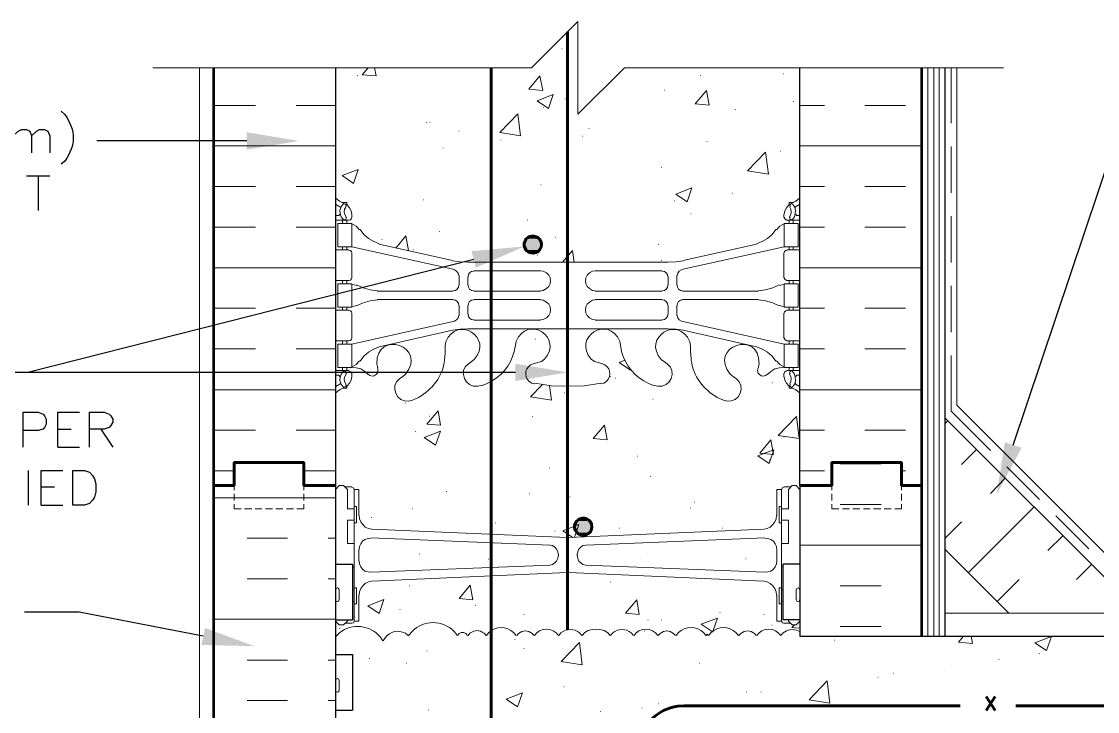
# Model space of a CAD drawing. Header units: millimetres. Extents: x 14 to 201, y 16 to 268.
# Drawn here: x 64.8 to 138.4, y 152.6 to 199.8 of the extents above; entities that cross this region are included whole.
import ezdxf

# ---------------------------------------------------------------- set-up
doc = ezdxf.new("R2010")
doc.units = ezdxf.units.MM
doc.header["$MEASUREMENT"] = 0
doc.layers.get('0').update_dxf_attribs({"linetype": 'CONTINUOUS'})

msp = doc.modelspace()

# ---------------------------------------------------------------- hatches: boundary and pattern name
at = {"true_color": 0x000007}
for points in [[(80.243, 192.257), (83.82, 191.664), (80.243, 191.071)], [(99.25, 184.806), (100.393, 184.7), (99.208, 184.7)], [(99.208, 184.7), (100.393, 184.573), (99.208, 184.573)], [(99.208, 184.7), (100.393, 184.7), (100.393, 184.573)], [(99.293, 184.891), (100.351, 184.806), (99.25, 184.806)], [(99.25, 184.806), (100.351, 184.806), (100.393, 184.7)], [(99.356, 184.976), (100.309, 184.891), (99.293, 184.891)], [(99.293, 184.891), (100.309, 184.891), (100.351, 184.806)], [(99.441, 185.06), (100.245, 184.976), (99.356, 184.976)], [(99.356, 184.976), (100.245, 184.976), (100.309, 184.891)], [(99.526, 185.124), (100.161, 185.06), (99.441, 185.06)], [(99.441, 185.06), (100.161, 185.06), (100.245, 184.976)], [(99.631, 185.166), (100.076, 185.124), (99.526, 185.124)], [(99.526, 185.124), (100.076, 185.124), (100.161, 185.06)], [(99.631, 185.166), (99.97, 185.166), (100.076, 185.124)], [(95.61, 184.129), (99.229, 184.446), (95.906, 182.986)], [(99.208, 184.573), (100.393, 184.468), (99.208, 184.468)], [(99.208, 184.573), (100.393, 184.573), (100.393, 184.468)], [(99.208, 184.468), (100.351, 184.362), (99.25, 184.362)], [(99.208, 184.468), (100.393, 184.468), (100.351, 184.362)], [(99.25, 184.362), (100.309, 184.277), (99.293, 184.277)], [(99.25, 184.362), (100.351, 184.362), (100.309, 184.277)], [(99.293, 184.277), (100.245, 184.192), (99.356, 184.192)], [(99.293, 184.277), (100.309, 184.277), (100.245, 184.192)], [(99.356, 184.192), (100.161, 184.108), (99.441, 184.108)], [(99.356, 184.192), (100.245, 184.192), (100.161, 184.108)], [(99.441, 184.108), (100.076, 184.044), (99.526, 184.044)], [(99.441, 184.108), (100.161, 184.108), (100.076, 184.044)], [(99.526, 184.044), (99.97, 184.002), (99.631, 184.002)], [(99.526, 184.044), (100.076, 184.044), (99.97, 184.002)], [(99.631, 184.002), (99.864, 183.981), (99.737, 183.981)], [(99.631, 184.002), (99.97, 184.002), (99.864, 183.981)], [(98.615, 176.424), (102.171, 175.832), (98.615, 175.239)], [(133.223, 170.667), (131.509, 167.471), (132.08, 171.048)], [(102.743, 165.587), (103.801, 165.481), (102.701, 165.481)], [(102.806, 165.671), (103.759, 165.587), (102.743, 165.587)], [(102.743, 165.587), (103.759, 165.587), (103.801, 165.481)], [(102.891, 165.735), (103.695, 165.671), (102.806, 165.671)], [(102.806, 165.671), (103.695, 165.671), (103.759, 165.587)], [(102.997, 165.799), (103.611, 165.735), (102.891, 165.735)], [(102.891, 165.735), (103.611, 165.735), (103.695, 165.671)], [(103.082, 165.841), (103.526, 165.799), (102.997, 165.799)], [(102.997, 165.799), (103.526, 165.799), (103.611, 165.735)], [(103.209, 165.862), (103.42, 165.841), (103.082, 165.841)], [(103.082, 165.841), (103.42, 165.841), (103.526, 165.799)], [(103.209, 165.862), (103.314, 165.862), (103.42, 165.841)], [(102.701, 165.481), (103.844, 165.375), (102.658, 165.375)], [(102.658, 165.375), (103.844, 165.269), (102.658, 165.269)], [(102.658, 165.375), (103.844, 165.375), (103.844, 165.269)], [(102.658, 165.269), (103.844, 165.163), (102.658, 165.163)], [(102.658, 165.269), (103.844, 165.269), (103.844, 165.163)], [(102.658, 165.163), (103.801, 165.058), (102.701, 165.058)], [(102.658, 165.163), (103.844, 165.163), (103.801, 165.058)], [(102.701, 165.481), (103.801, 165.481), (103.844, 165.375)], [(102.701, 165.058), (103.759, 164.952), (102.743, 164.952)], [(102.701, 165.058), (103.801, 165.058), (103.759, 164.952)], [(102.743, 164.952), (103.695, 164.867), (102.806, 164.867)], [(102.743, 164.952), (103.759, 164.952), (103.695, 164.867)], [(102.806, 164.867), (103.611, 164.804), (102.891, 164.804)], [(102.806, 164.867), (103.695, 164.867), (103.611, 164.804)], [(102.891, 164.804), (103.526, 164.74), (102.997, 164.74)], [(102.891, 164.804), (103.611, 164.804), (103.526, 164.74)], [(102.997, 164.74), (103.42, 164.698), (103.082, 164.698)], [(102.997, 164.74), (103.526, 164.74), (103.42, 164.698)], [(103.082, 164.698), (103.314, 164.677), (103.209, 164.677)], [(103.082, 164.698), (103.42, 164.698), (103.314, 164.677)], [(77.385, 158.348), (80.772, 157.099), (77.153, 157.184)]]:
    msp.add_hatch(color=0, dxfattribs=at).paths.add_polyline_path(points)

# ---------------------------------------------------------------- linework, layer by layer
at = {"color": 0, "linetype": 'Continuous', "lineweight": 15, "true_color": 0x000007}
for p, q in [((99.716, 196.659), (102.891, 199.835)), ((73.829, 196.659), (99.716, 196.659)), ((77.004, 196.659), (77.004, 82.36)), ((106.066, 196.659), (131.974, 196.659)), ((128.397, 192.871), (128.397, 196.659)), ((128.397, 188.108), (128.397, 191.283)), ((86.339, 187.325), (86.614, 187.156)), ((86.656, 187.092), (86.614, 187.177)), ((117.792, 187.177), (117.75, 187.092)), ((117.771, 187.156), (118.046, 187.325)), ((86.318, 186.563), (86.572, 186.563)), ((86.318, 186.245), (87.228, 186.245)), ((86.572, 186.584), (86.614, 186.648)), ((86.783, 186.245), (86.783, 186.013)), ((87.08, 186.245), (87.08, 186.013)), ((87.418, 186.648), (87.418, 186.436)), ((116.967, 186.648), (116.967, 186.436)), ((118.068, 186.245), (117.179, 186.245)), ((117.327, 186.245), (117.327, 186.013)), ((117.602, 186.245), (117.602, 186.013)), ((117.792, 186.648), (117.835, 186.584)), ((118.068, 186.563), (117.835, 186.563)), ((128.397, 183.346), (128.397, 186.521)), ((86.318, 184.213), (87.228, 184.213)), ((86.783, 184.425), (86.783, 184.213)), ((87.08, 184.425), (87.08, 184.213)), ((94.446, 182.859), (87.418, 184.425)), ((87.418, 184.002), (87.418, 182.308)), ((94.319, 183.494), (89.302, 184.595)), ((109.961, 182.859), (116.988, 184.425)), ((110.088, 183.494), (115.104, 184.595)), ((116.967, 184.002), (116.967, 182.308)), ((118.068, 184.213), (117.179, 184.213)), ((117.327, 184.425), (117.327, 184.213)), ((117.602, 184.425), (117.602, 184.213)), ((95.356, 183.367), (102.193, 183.367)), ((109.051, 183.367), (102.193, 183.367)), ((94.763, 181.801), (94.763, 182.457)), ((95.758, 182.774), (100.33, 182.774)), ((100.52, 182.753), (100.33, 182.774)), ((104.076, 182.774), (103.886, 182.753)), ((108.648, 182.774), (104.076, 182.774)), ((109.643, 181.801), (109.643, 182.457)), ((86.318, 182.118), (87.228, 182.118)), ((86.783, 182.118), (86.783, 181.885)), ((87.08, 182.118), (87.08, 181.885)), ((87.736, 181.779), (87.418, 181.864)), ((116.988, 181.864), (116.671, 181.779)), ((118.068, 182.118), (117.179, 182.118)), ((117.327, 182.118), (117.327, 181.885)), ((117.602, 182.118), (117.602, 181.885)), ((128.397, 178.583), (128.397, 181.758)), ((94.361, 181.398), (89.154, 181.398)), ((95.758, 181.398), (100.33, 181.398)), ((100.33, 181.42), (100.52, 181.441)), ((103.886, 181.441), (104.076, 181.42)), ((108.648, 181.398), (104.076, 181.398)), ((110.045, 181.398), (115.231, 181.398)), ((86.783, 180.086), (86.783, 180.298)), ((87.08, 180.086), (87.08, 180.298)), ((87.418, 180.319), (87.736, 180.403)), ((94.361, 180.806), (89.154, 180.806)), ((94.763, 180.403), (94.763, 179.726)), ((95.356, 180.403), (95.356, 179.811)), ((95.356, 180.382), (95.356, 179.832)), ((95.758, 180.806), (100.33, 180.806)), ((100.52, 180.763), (100.33, 180.785)), ((104.076, 180.785), (103.886, 180.763)), ((108.648, 180.806), (104.076, 180.806)), ((109.051, 180.403), (109.051, 179.811)), ((109.051, 180.382), (109.051, 179.832)), ((109.643, 180.403), (109.643, 179.726)), ((110.045, 180.806), (115.231, 180.806)), ((116.671, 180.403), (116.988, 180.319)), ((117.327, 180.086), (117.327, 180.298)), ((117.602, 180.086), (117.602, 180.298)), ((86.318, 180.086), (87.228, 180.086)), ((87.418, 178.181), (87.418, 179.874)), ((116.967, 178.181), (116.967, 179.874)), ((118.068, 180.086), (117.179, 180.086)), ((94.446, 179.345), (87.418, 177.758)), ((95.356, 178.816), (102.193, 178.816)), ((95.758, 179.409), (100.33, 179.409)), ((100.33, 179.43), (100.52, 179.451)), ((109.051, 178.816), (102.193, 178.816)), ((103.886, 179.451), (104.076, 179.43)), ((108.648, 179.409), (104.076, 179.409)), ((109.961, 179.345), (116.988, 177.758)), ((94.319, 178.71), (89.302, 177.588)), ((110.088, 178.71), (115.104, 177.588)), ((86.318, 177.99), (87.228, 177.99)), ((86.783, 177.758), (86.783, 177.99)), ((87.08, 177.758), (87.08, 177.99)), ((93.853, 177.927), (93.811, 177.673)), ((93.811, 177.144), (93.811, 177.673)), ((98.531, 177.271), (98.615, 177.694)), ((98.658, 177.948), (98.615, 177.694)), ((105.791, 177.694), (105.749, 177.948)), ((105.791, 177.694), (105.876, 177.271)), ((110.575, 177.673), (110.532, 177.927)), ((110.575, 177.144), (110.575, 177.673)), ((118.068, 177.99), (117.179, 177.99)), ((117.327, 177.758), (117.327, 177.99)), ((117.602, 177.758), (117.602, 177.99)), ((93.768, 176.678), (93.811, 177.144)), ((95.589, 176.551), (95.8, 176.72)), ((99.822, 176.424), (100.393, 176.572)), ((100.393, 176.572), (100.605, 176.742)), ((103.801, 176.742), (104.013, 176.572)), ((104.013, 176.572), (104.585, 176.424)), ((108.585, 176.72), (108.797, 176.551)), ((110.596, 177.144), (110.638, 176.678)), ((86.318, 175.958), (87.228, 175.958)), ((86.783, 175.958), (86.783, 176.17)), ((87.08, 175.958), (87.08, 176.17)), ((89.133, 176.403), (89.196, 176.17)), ((89.175, 176.17), (89.217, 176.085)), ((95.589, 176.551), (95.398, 176.424)), ((99.822, 176.424), (99.653, 176.339)), ((104.733, 176.339), (104.563, 176.424)), ((108.987, 176.424), (108.797, 176.551)), ((115.231, 176.17), (115.189, 176.085)), ((115.21, 176.17), (115.274, 176.403)), ((118.068, 175.958), (117.179, 175.958)), ((117.327, 175.958), (117.327, 176.17)), ((117.602, 175.958), (117.602, 176.17)), ((86.318, 175.641), (86.572, 175.641)), ((86.614, 175.556), (86.572, 175.62)), ((86.614, 175.027), (86.656, 175.112)), ((87.418, 175.535), (87.418, 175.747)), ((90.89, 175.535), (90.699, 175.408)), ((90.89, 175.535), (91.101, 175.704)), ((99.737, 175.091), (99.928, 175.048)), ((104.458, 175.048), (104.648, 175.091)), ((113.305, 175.704), (113.517, 175.535)), ((113.707, 175.408), (113.517, 175.535)), ((116.967, 175.535), (116.967, 175.747)), ((117.75, 175.112), (117.792, 175.027)), ((117.835, 175.62), (117.792, 175.556)), ((118.068, 175.641), (117.835, 175.641)), ((86.614, 175.027), (86.339, 174.858)), ((96.033, 174.879), (96.266, 174.942)), ((96.287, 174.921), (96.689, 175.069)), ((107.717, 175.069), (108.119, 174.921)), ((108.119, 174.942), (108.352, 174.879)), ((118.046, 174.858), (117.771, 175.027)), ((112.416, 174.117), (112.839, 173.926)), ((112.839, 173.926), (113.072, 173.863)), ((134.451, 167.132), (132.207, 169.376)), ((79.375, 167.767), (79.375, 168.084)), ((84.138, 168.084), (84.138, 167.767)), ((86.318, 167.83), (86.572, 168.084)), ((86.572, 168.084), (86.868, 168.084)), ((87.122, 167.83), (86.868, 168.084)), ((86.953, 168), (87.439, 168)), ((87.122, 168), (87.439, 168)), ((87.122, 167.83), (87.122, 166.497)), ((87.588, 158.813), (87.588, 167.83)), ((87.588, 167.83), (87.905, 167.83)), ((87.588, 167.767), (87.609, 167.767)), ((87.905, 167.83), (87.905, 166.052)), ((116.798, 167.83), (116.48, 167.83)), ((116.48, 167.83), (116.48, 166.052)), ((116.798, 158.813), (116.798, 167.83)), ((116.798, 167.767), (116.819, 167.767)), ((117.433, 168), (116.967, 168)), ((117.284, 168), (116.967, 168)), ((117.284, 167.83), (117.538, 168.084)), ((117.284, 167.83), (117.284, 166.497)), ((117.814, 168.084), (117.538, 168.084)), ((118.068, 167.83), (117.814, 168.084)), ((120.248, 167.767), (120.248, 168.084)), ((125.01, 168.084), (125.01, 167.767)), ((79.375, 167.068), (79.375, 167.534)), ((84.138, 167.534), (84.138, 167.068)), ((120.248, 167.068), (120.248, 167.534)), ((125.01, 167.534), (125.01, 167.068)), ((80.582, 166.497), (80.095, 166.497)), ((81.28, 166.497), (80.814, 166.497)), ((82, 166.497), (81.534, 166.497)), ((82.719, 166.497), (82.233, 166.497)), ((83.439, 166.497), (82.952, 166.497)), ((121.454, 166.497), (120.968, 166.497)), ((122.153, 166.497), (121.687, 166.497)), ((122.873, 166.497), (122.407, 166.497)), ((123.592, 166.497), (123.105, 166.497)), ((124.312, 166.497), (123.825, 166.497)), ((87.122, 165.714), (87.122, 164.126)), ((87.588, 165.544), (87.757, 165.544)), ((116.798, 165.544), (116.649, 165.544)), ((117.284, 165.714), (117.284, 164.126)), ((137.816, 163.767), (135.572, 166.01)), ((102.15, 164.529), (88.794, 165.1)), ((102.256, 164.529), (115.612, 165.1)), ((100.986, 164.021), (88.731, 164.507)), ((102.15, 164.529), (102.193, 164.529)), ((102.193, 164.529), (102.235, 164.529)), ((103.42, 164.021), (115.655, 164.507)), ((87.905, 162.941), (87.905, 163.703)), ((101.558, 163.385), (101.558, 163.28)), ((102.828, 163.385), (102.828, 163.28)), ((116.48, 162.941), (116.48, 163.703)), ((100.986, 162.645), (88.731, 162.158)), ((103.42, 162.645), (115.655, 162.158)), ((102.15, 162.137), (88.794, 161.544)), ((102.193, 162.137), (102.15, 162.137)), ((102.235, 162.137), (102.193, 162.137)), ((102.256, 162.137), (115.612, 161.544)), ((86.318, 160.274), (86.318, 160.972)), ((86.318, 160.782), (86.339, 160.782)), ((86.318, 160.443), (86.339, 160.443)), ((86.445, 161.099), (86.466, 161.099)), ((86.572, 160.274), (86.572, 160.972)), ((87.905, 160.591), (87.905, 158.813)), ((116.48, 160.591), (116.48, 158.813)), ((117.814, 160.274), (117.814, 160.972)), ((117.941, 161.099), (117.962, 161.099)), ((118.068, 160.274), (118.068, 160.972)), ((118.068, 160.782), (118.089, 160.782)), ((118.068, 160.443), (118.089, 160.443)), ((86.445, 160.147), (86.466, 160.147)), ((87.588, 159.999), (87.757, 159.999)), ((116.798, 159.999), (116.649, 159.999)), ((117.941, 160.147), (117.962, 160.147)), ((178.075, 159.364), (127.995, 159.364)), ((86.318, 158.813), (86.572, 158.559)), ((86.572, 158.559), (86.868, 158.559)), ((87.122, 158.813), (86.868, 158.559)), ((86.953, 158.665), (87.439, 158.665)), ((87.122, 158.898), (87.122, 158.813)), ((87.122, 158.665), (87.439, 158.665)), ((87.588, 158.813), (87.905, 158.813)), ((116.798, 158.813), (116.48, 158.813)), ((117.284, 158.665), (116.967, 158.665)), ((117.433, 158.665), (116.967, 158.665)), ((117.284, 158.898), (117.284, 158.813)), ((117.284, 158.813), (117.538, 158.559)), ((117.814, 158.559), (117.538, 158.559)), ((118.068, 158.813), (117.814, 158.559)), ((86.318, 154.072), (86.318, 154.771)), ((86.318, 154.601), (86.339, 154.601)), ((86.445, 154.898), (86.466, 154.898)), ((86.572, 154.072), (86.572, 154.771)), ((86.318, 154.242), (86.339, 154.242)), ((86.445, 153.945), (86.466, 153.945))]:
    msp.add_line(p, q, dxfattribs=at)
at = {"color": 0, "linetype": 'Continuous', "lineweight": 60, "true_color": 0x000007}
for p, q in [((102.171, 199.136), (102.171, 158.242)), ((96.964, 196.659), (96.964, 82.36)), ((131.424, 152.696), (130.789, 153.649)), ((130.789, 152.696), (131.424, 153.649)), ((110.13, 153.014), (109.728, 152.993)), ((124.418, 153.014), (110.13, 153.014)), ((129.011, 153.014), (124.418, 153.014)), ((139.171, 153.014), (132.821, 153.014))]:
    msp.add_line(p, q, dxfattribs=at)
at = {"color": 0, "linetype": 'Continuous', "lineweight": 15, "true_color": 0x656565}
for p, q in [((101.79, 197.972), (101.812, 197.972)), ((88.138, 196.194), (88.54, 196.659)), ((89.09, 196.109), (88.985, 196.659)), ((126.809, 157.776), (126.809, 196.659)), ((127.212, 157.776), (127.212, 196.659)), ((127.593, 157.776), (127.593, 196.659)), ((87.799, 196.13), (87.82, 196.13)), ((88.138, 196.194), (89.09, 196.109)), ((99.526, 195.199), (100.288, 196.109)), ((100.478, 195.114), (100.288, 196.109)), ((111.273, 196.13), (111.294, 196.13)), ((116.946, 196.257), (116.967, 196.257)), ((99.526, 195.199), (100.478, 195.114)), ((108.797, 195.136), (108.818, 195.136)), ((110.913, 194.204), (111.675, 195.114)), ((111.866, 194.12), (111.675, 195.114)), ((100.097, 194.416), (101.198, 194.839)), ((100.097, 194.416), (100.88, 193.887)), ((100.88, 193.887), (101.198, 194.839)), ((102.002, 194.543), (102.023, 194.543)), ((117.623, 194.352), (117.644, 194.352)), ((78.063, 194.098), (80.836, 194.098)), ((83.63, 194.098), (86.318, 194.098)), ((97.557, 192.236), (98.785, 193.527)), ((98.954, 192.024), (98.785, 193.527)), ((100.542, 193.95), (100.563, 193.95)), ((110.913, 194.204), (111.866, 194.12)), ((113.644, 193.823), (113.665, 193.823)), ((118.068, 194.098), (119.74, 194.098)), ((122.513, 194.098), (125.286, 194.098)), ((92.519, 192.934), (92.541, 192.934)), ((92.752, 192.955), (92.773, 192.955)), ((94.742, 192.342), (94.763, 192.342)), ((97.557, 192.236), (98.954, 192.024)), ((103.632, 192.511), (103.653, 192.511)), ((77.999, 191.325), (86.318, 191.325)), ((97.621, 191.707), (97.642, 191.707)), ((103.209, 191.982), (103.23, 191.982)), ((111.696, 191.622), (111.718, 191.622)), ((118.068, 191.325), (126.407, 191.325)), ((93.641, 191.199), (93.662, 191.199)), ((114.49, 189.611), (115.718, 190.902)), ((115.909, 189.399), (115.718, 190.902)), ((116.734, 190.966), (116.755, 190.966)), ((108.585, 189.844), (108.606, 189.844)), ((86.762, 189.294), (87.863, 189.717)), ((86.762, 189.294), (87.545, 188.764)), ((87.545, 188.764), (87.863, 189.717)), ((114.49, 189.611), (115.909, 189.399)), ((78.063, 188.553), (80.836, 188.553)), ((83.63, 188.553), (86.318, 188.553)), ((100.351, 188.659), (100.372, 188.659)), ((109.58, 188.024), (110.68, 188.447)), ((110.363, 187.494), (110.68, 188.447)), ((118.068, 188.553), (119.74, 188.553)), ((122.513, 188.553), (125.286, 188.553)), ((92.329, 187.643), (92.35, 187.643)), ((109.58, 188.024), (110.363, 187.494)), ((113.453, 188.087), (113.474, 188.087)), ((109.474, 187.558), (109.495, 187.558)), ((99.441, 186.246), (99.462, 186.246)), ((110.617, 186.669), (110.638, 186.669)), ((78.063, 185.759), (80.836, 185.759)), ((83.63, 185.759), (86.318, 185.759)), ((93.43, 185.462), (93.451, 185.462)), ((118.068, 185.759), (119.74, 185.759)), ((122.513, 185.759), (125.286, 185.759)), ((89.471, 184.933), (89.493, 184.933)), ((90.445, 184.34), (91.122, 185.166)), ((91.292, 184.171), (91.122, 185.166)), ((101.346, 185.081), (101.367, 185.081)), ((91.249, 184.171), (91.292, 184.171)), ((91.652, 184.213), (91.673, 184.213)), ((101.833, 183.367), (102.51, 184.171)), ((102.637, 183.367), (102.51, 184.171)), ((108.394, 184.573), (108.416, 184.573)), ((100.118, 183.854), (100.139, 183.854)), ((100.161, 183.367), (100.182, 183.367)), ((108.606, 183.494), (108.627, 183.494)), ((77.999, 182.986), (86.318, 182.986)), ((118.068, 182.986), (126.407, 182.986)), ((78.063, 180.213), (80.836, 180.213)), ((83.63, 180.213), (86.318, 180.213)), ((118.068, 180.213), (119.74, 180.213)), ((122.513, 180.213), (125.286, 180.213)), ((99.97, 178.096), (99.991, 178.096)), ((78.063, 177.44), (80.836, 177.44)), ((83.63, 177.44), (86.318, 177.44)), ((118.068, 177.44), (119.74, 177.44)), ((122.513, 177.44), (125.286, 177.44)), ((105.706, 176.509), (106.087, 176.657)), ((105.706, 176.509), (106.489, 175.98)), ((106.489, 175.98), (106.511, 176.001)), ((105.092, 175.556), (105.114, 175.556)), ((105.431, 175.429), (105.452, 175.429)), ((116.163, 175.112), (116.184, 175.112)), ((77.999, 174.646), (86.318, 174.646)), ((99.653, 174.159), (100.436, 174.985)), ((101.071, 173.926), (100.944, 174.921)), ((101.96, 174.434), (101.981, 174.434)), ((118.068, 174.646), (126.407, 174.646)), ((91.101, 173.715), (91.122, 173.715)), ((99.653, 174.159), (101.071, 173.926)), ((108.013, 173.99), (108.035, 173.99)), ((92.562, 172.297), (93.324, 173.207)), ((93.493, 172.212), (93.324, 173.207)), ((92.562, 172.297), (93.493, 172.212)), ((92.71, 172.847), (92.731, 172.847)), ((99.78, 172.805), (99.801, 172.805)), ((103.928, 171.302), (104.711, 172.212)), ((104.881, 171.217), (104.711, 172.212)), ((116.586, 171.514), (117.835, 172.805)), ((118.004, 171.302), (117.835, 172.805)), ((127.995, 172.339), (128.185, 172.508)), ((78.063, 171.873), (80.836, 171.873)), ((83.63, 171.873), (86.318, 171.873)), ((91.757, 171.789), (91.779, 171.789)), ((92.371, 171.387), (93.493, 171.81)), ((93.154, 170.857), (93.493, 171.81)), ((116.586, 171.514), (118.004, 171.302)), ((116.967, 171.408), (116.988, 171.408)), ((118.068, 171.873), (119.74, 171.873)), ((122.513, 171.873), (125.286, 171.873)), ((92.371, 171.387), (93.154, 170.857)), ((103.928, 171.302), (104.881, 171.217)), ((115.316, 170.307), (116.078, 171.217)), ((116.268, 170.222), (116.078, 171.217)), ((106.934, 170.095), (106.955, 170.095)), ((115.189, 170.117), (116.29, 170.54)), ((115.189, 170.117), (115.972, 169.587)), ((115.316, 170.307), (116.268, 170.222)), ((115.972, 169.587), (116.29, 170.54)), ((129.117, 169.524), (130.133, 170.561)), ((100.923, 169.312), (100.944, 169.312)), ((115.972, 169.82), (115.993, 169.82)), ((120.819, 169.566), (123.613, 169.566)), ((78.063, 169.1), (79.375, 169.1)), ((84.138, 169.1), (86.318, 169.1)), ((96.943, 168.783), (96.964, 168.783)), ((107.823, 168.72), (107.844, 168.72)), ((118.068, 169.1), (119.74, 169.1)), ((125.01, 169.1), (125.286, 169.1)), ((131.085, 167.555), (132.101, 168.592)), ((77.999, 167.259), (86.318, 167.259)), ((93.874, 167.682), (93.895, 167.682)), ((99.568, 167.513), (99.589, 167.513)), ((102.341, 167.323), (102.362, 167.323)), ((91.567, 166.497), (91.588, 166.497)), ((110.575, 166.56), (110.596, 166.56)), ((110.829, 166.963), (110.85, 166.963)), ((120.819, 166.793), (123.613, 166.793)), ((126.386, 166.793), (126.407, 166.793)), ((129.582, 162.137), (134.07, 166.624)), ((88.752, 165.904), (88.773, 165.904)), ((97.218, 165.544), (97.24, 165.544)), ((127.995, 164.486), (129.117, 165.608)), ((101.304, 164.973), (101.325, 164.973)), ((101.854, 164.994), (102.955, 165.418)), ((101.854, 164.994), (102.531, 164.529)), ((102.658, 164.55), (102.955, 165.418)), ((105.706, 165.185), (105.727, 165.185)), ((112.776, 165.163), (112.797, 165.163)), ((80.264, 164.486), (83.037, 164.486)), ((85.81, 164.486), (86.318, 164.486)), ((135.022, 163.639), (136.038, 164.655)), ((92.054, 163.385), (92.075, 163.385)), ((107.632, 163.428), (107.654, 163.428)), ((118.068, 164.021), (126.407, 164.021)), ((96.753, 163.047), (96.774, 163.047)), ((114.363, 163.068), (114.385, 163.068)), ((136.97, 161.671), (138.007, 162.687)), ((92.773, 162.518), (92.795, 162.518)), ((80.264, 161.713), (83.037, 161.713)), ((85.81, 161.713), (86.318, 161.713)), ((91.376, 161.227), (91.398, 161.227)), ((94.763, 160.359), (95.525, 161.269)), ((95.694, 160.274), (95.525, 161.269)), ((105.114, 161.48), (105.135, 161.48)), ((120.819, 161.227), (123.613, 161.227)), ((126.386, 161.227), (126.407, 161.227)), ((131.551, 160.168), (133.054, 161.671)), ((88.519, 159.872), (89.62, 160.295)), ((88.519, 159.872), (89.302, 159.343)), ((89.302, 159.343), (89.62, 160.295)), ((94.763, 160.359), (95.694, 160.274)), ((95.864, 159.893), (95.885, 159.893)), ((106.13, 159.364), (106.913, 160.274)), ((107.082, 159.279), (106.913, 160.274)), ((77.999, 158.94), (86.318, 158.94)), ((90.72, 159.618), (90.741, 159.618)), ((99.187, 159.258), (99.208, 159.258)), ((106.13, 159.364), (107.082, 159.279)), ((111.315, 158.602), (112.437, 159.025)), ((112.141, 158.178), (112.437, 159.025)), ((112.585, 159.406), (112.607, 159.406)), ((115.591, 159.258), (115.612, 159.258)), ((86.593, 158.305), (86.614, 158.305)), ((107.675, 158.898), (107.696, 158.898)), ((108.606, 158.898), (108.627, 158.898)), ((111.315, 158.602), (112.056, 158.115)), ((112.12, 158.073), (112.141, 158.178)), ((116.141, 158.538), (116.163, 158.538)), ((117.517, 158.369), (117.687, 158.559)), ((117.517, 158.369), (118.068, 158.327)), ((120.819, 158.454), (123.613, 158.454)), ((126.386, 158.454), (126.407, 158.454)), ((86.593, 158.009), (86.339, 157.755)), ((89.556, 157.459), (89.366, 157.734)), ((89.704, 157.67), (89.577, 157.459)), ((91.313, 157.819), (91.101, 157.988)), ((91.546, 158.115), (91.313, 157.84)), ((94.657, 157.84), (94.425, 158.115)), ((95.504, 157.988), (95.377, 157.84)), ((96.605, 157.84), (96.478, 157.988)), ((96.795, 158.03), (96.626, 157.84)), ((98.658, 157.84), (98.489, 158.03)), ((98.573, 157.565), (98.594, 157.565)), ((98.827, 157.967), (98.7, 157.84)), ((99.886, 157.84), (99.759, 157.967)), ((101.727, 158.009), (101.579, 157.84)), ((103.145, 157.84), (102.997, 158.009)), ((105.262, 158.009), (105.114, 157.84)), ((106.68, 157.84), (106.532, 158.009)), ((107.442, 158.136), (107.463, 158.136)), ((108.5, 157.967), (108.373, 157.84)), ((109.559, 157.84), (109.432, 157.967)), ((109.77, 158.03), (109.601, 157.84)), ((111.633, 157.84), (111.464, 158.03)), ((111.718, 157.925), (111.654, 157.84)), ((111.781, 157.84), (111.718, 157.925)), ((111.993, 158.03), (111.823, 157.84)), ((112.056, 158.115), (112.12, 158.073)), ((113.855, 157.84), (113.686, 158.03)), ((114.025, 157.967), (113.898, 157.84)), ((115.083, 157.84), (114.956, 157.967)), ((120.438, 157.522), (120.459, 157.522)), ((128.905, 157.374), (129.244, 157.776)), ((129.857, 157.29), (129.773, 157.776)), ((134.133, 157.332), (135.255, 157.755)), ((134.916, 156.803), (135.255, 157.755)), ((92.562, 156.782), (92.583, 156.782)), ((99.187, 156.951), (99.208, 156.951)), ((101.748, 156.062), (102.997, 157.353)), ((103.166, 155.829), (102.997, 157.353)), ((128.905, 157.374), (129.857, 157.29)), ((134.133, 157.332), (134.916, 156.803)), ((80.264, 156.147), (83.037, 156.147)), ((85.81, 156.147), (86.318, 156.147)), ((88.604, 156.252), (88.625, 156.252)), ((101.748, 156.062), (103.166, 155.829)), ((131.657, 156.189), (131.678, 156.189)), ((134.429, 156.591), (134.451, 156.591)), ((91.165, 155.935), (91.186, 155.935)), ((111.167, 155.935), (111.188, 155.935)), ((124.439, 155.258), (124.46, 155.258)), ((128.418, 155.787), (128.439, 155.787)), ((118.703, 153.437), (119.93, 154.728)), ((120.1, 153.204), (119.93, 154.728)), ((123.402, 154.982), (123.423, 154.982)), ((97.98, 153.48), (99.102, 153.903)), ((98.764, 152.95), (99.102, 153.903)), ((101.917, 154.326), (101.939, 154.326)), ((114.406, 153.945), (114.427, 153.945)), ((115.401, 153.966), (115.422, 153.966)), ((80.264, 153.374), (83.037, 153.374)), ((85.81, 153.374), (86.318, 153.374)), ((97.98, 153.48), (98.764, 152.95)), ((108.394, 153.162), (108.416, 153.162)), ((118.703, 153.437), (120.1, 153.204)), ((92.668, 152.739), (92.689, 152.739)), ((104.436, 152.633), (104.457, 152.633)), ((107.251, 152.866), (107.273, 152.866))]:
    msp.add_line(p, q, dxfattribs=at)
at = {"color": 0, "linetype": 'Continuous', "lineweight": 53, "true_color": 0x000007}
for p, q in [((77.999, 168.084), (77.999, 196.659)), ((126.407, 168.084), (126.407, 196.659)), ((77.999, 110.934), (77.999, 168.084)), ((126.407, 157.776), (126.407, 168.084))]:
    msp.add_line(p, q, dxfattribs=at)
at = {"color": 0, "linetype": 'Continuous', "lineweight": 25, "true_color": 0x000007}
for p, q in [((86.318, 196.659), (86.318, 168.085)), ((118.068, 168.085), (118.068, 196.659)), ((127.995, 157.776), (127.995, 196.659)), ((67.564, 193.696), (67.797, 193.463)), ((80.243, 191.664), (69.998, 191.664)), ((67.797, 190.288), (67.564, 190.077)), ((65.193, 189.272), (66.781, 189.272)), ((65.976, 189.272), (65.976, 186.902)), ((98.615, 175.832), (65.278, 175.832)), ((141.33, 159.364), (127.995, 172.699)), ((67.331, 171.958), (68.241, 171.958)), ((70.273, 171.958), (71.078, 170.709)), ((67.331, 170.709), (68.813, 170.709)), ((65.299, 169.122), (65.299, 166.751)), ((66.188, 168), (67.098, 168)), ((86.318, 168.084), (86.318, 110.934)), ((118.068, 168.084), (118.068, 157.776)), ((66.188, 166.751), (67.67, 166.751)), ((132.355, 159.364), (127.995, 163.724)), ((118.068, 162.708), (116.925, 162.708)), ((86.318, 158.898), (87.482, 158.898)), ((118.068, 157.776), (178.075, 157.776)), ((86.318, 152.717), (87.482, 152.717))]:
    msp.add_line(p, q, dxfattribs=at)
at = {"color": 0, "linetype": 'Continuous', "lineweight": 15, "true_color": 0x000007}
for points in [[(102.891, 199.835), (102.891, 193.485), (106.066, 196.659)], [(86.339, 187.748), (86.593, 187.537), (86.889, 187.388)], [(117.496, 187.388), (117.792, 187.537), (118.046, 187.748)], [(86.804, 187.325), (86.677, 187.134), (86.614, 186.902), (86.635, 186.69), (86.699, 186.478), (86.826, 186.288)], [(86.783, 187.452), (87.08, 187.452), (87.08, 187.304)], [(87.016, 187.156), (87.037, 187.261), (86.995, 187.346), (86.91, 187.367), (86.804, 187.325)], [(87.418, 186.648), (87.376, 186.88), (87.27, 187.092), (87.101, 187.283), (86.889, 187.388)], [(87.016, 187.134), (86.931, 186.986), (86.91, 186.796), (86.953, 186.626), (87.037, 186.478)], [(117.517, 187.388), (117.306, 187.283), (117.136, 187.092), (117.03, 186.88), (116.988, 186.648)], [(117.602, 187.452), (117.327, 187.452), (117.327, 187.304)], [(117.348, 186.478), (117.433, 186.626), (117.475, 186.796), (117.454, 186.986), (117.369, 187.134)], [(117.602, 187.325), (117.496, 187.367), (117.411, 187.346), (117.369, 187.261), (117.39, 187.156)], [(117.56, 186.288), (117.687, 186.478), (117.75, 186.69), (117.771, 186.902), (117.708, 187.134), (117.581, 187.325)], [(86.847, 186.309), (86.931, 186.267), (87.016, 186.309), (87.058, 186.394), (87.016, 186.478)], [(87.228, 186.245), (87.334, 186.267), (87.397, 186.351), (87.418, 186.436)], [(116.988, 186.436), (117.052, 186.309), (117.179, 186.245)], [(117.39, 186.478), (117.348, 186.394), (117.39, 186.309), (117.475, 186.267), (117.56, 186.309)], [(87.947, 185.589), (87.715, 185.843), (87.397, 186.013)], [(87.99, 185.611), (88.244, 185.272), (88.561, 184.997), (88.921, 184.785), (89.302, 184.616)], [(115.104, 184.616), (115.485, 184.785), (115.845, 184.997), (116.163, 185.272), (116.417, 185.611)], [(117.009, 186.013), (116.692, 185.843), (116.459, 185.589)], [(87.418, 184.002), (87.397, 184.108), (87.334, 184.171), (87.228, 184.192)], [(117.179, 184.192), (117.094, 184.171), (117.009, 184.108), (116.988, 184.002)], [(94.319, 183.473), (94.827, 183.388), (95.356, 183.367)], [(109.051, 183.367), (109.58, 183.388), (110.088, 183.473)], [(94.742, 182.457), (94.7, 182.626), (94.594, 182.753), (94.446, 182.838)], [(95.758, 182.753), (95.61, 182.732), (95.483, 182.647), (95.398, 182.52), (95.377, 182.372)], [(109.029, 182.372), (109.008, 182.52), (108.924, 182.647), (108.797, 182.732), (108.648, 182.753)], [(109.961, 182.838), (109.813, 182.753), (109.707, 182.626), (109.664, 182.457)], [(87.418, 181.102), (87.418, 181.885), (86.466, 181.885), (86.466, 181.102)], [(87.228, 182.118), (87.334, 182.139), (87.397, 182.224), (87.418, 182.308)], [(87.757, 181.822), (88.201, 181.61), (88.688, 181.483), (89.175, 181.42)], [(94.361, 181.42), (94.509, 181.441), (94.636, 181.525), (94.721, 181.652), (94.742, 181.801)], [(95.356, 181.822), (95.356, 182.372), (95.356, 181.801)], [(95.377, 181.801), (95.398, 181.652), (95.483, 181.525), (95.61, 181.441), (95.758, 181.42)], [(108.648, 181.42), (108.797, 181.441), (108.924, 181.525), (109.008, 181.652), (109.029, 181.801)], [(109.051, 181.822), (109.051, 182.372), (109.051, 181.801)], [(109.664, 181.801), (109.686, 181.652), (109.77, 181.525), (109.897, 181.441), (110.045, 181.42)], [(115.231, 181.42), (115.718, 181.483), (116.205, 181.61), (116.649, 181.822)], [(116.988, 182.308), (117.052, 182.182), (117.179, 182.118)], [(116.988, 181.102), (116.988, 181.885), (117.941, 181.885), (117.941, 181.102)], [(87.418, 181.102), (87.418, 180.298), (86.466, 180.298), (86.466, 181.102)], [(116.988, 181.102), (116.988, 180.298), (117.941, 180.298), (117.941, 181.102)], [(89.175, 180.785), (88.688, 180.721), (88.201, 180.594), (87.757, 180.382)], [(94.742, 180.403), (94.721, 180.552), (94.636, 180.679), (94.509, 180.763), (94.361, 180.785)], [(95.758, 180.785), (95.61, 180.763), (95.483, 180.679), (95.398, 180.552), (95.377, 180.403)], [(109.029, 180.403), (109.008, 180.552), (108.924, 180.679), (108.797, 180.763), (108.648, 180.785)], [(110.045, 180.785), (109.897, 180.763), (109.77, 180.679), (109.686, 180.552), (109.664, 180.403)], [(116.649, 180.382), (116.205, 180.594), (115.718, 180.721), (115.231, 180.785)], [(87.418, 179.874), (87.397, 179.98), (87.334, 180.044), (87.228, 180.065)], [(94.446, 179.345), (94.594, 179.43), (94.7, 179.557), (94.742, 179.726)], [(95.377, 179.811), (95.398, 179.663), (95.483, 179.536), (95.61, 179.451), (95.758, 179.43)], [(108.648, 179.43), (108.797, 179.451), (108.924, 179.536), (109.008, 179.663), (109.029, 179.811)], [(109.664, 179.726), (109.707, 179.557), (109.813, 179.43), (109.961, 179.345)], [(117.179, 180.065), (117.094, 180.044), (117.009, 179.98), (116.988, 179.874)], [(95.356, 178.816), (94.827, 178.795), (94.319, 178.71)], [(110.088, 178.71), (109.58, 178.795), (109.051, 178.816)], [(87.228, 177.99), (87.334, 178.012), (87.397, 178.096), (87.418, 178.181)], [(116.988, 178.181), (117.052, 178.054), (117.179, 177.99)], [(89.302, 177.588), (88.921, 177.419), (88.561, 177.207), (88.244, 176.932), (87.99, 176.594)], [(116.417, 176.594), (116.163, 176.932), (115.845, 177.207), (115.485, 177.419), (115.104, 177.588)], [(87.397, 176.191), (87.715, 176.361), (87.947, 176.615)], [(116.459, 176.615), (116.692, 176.361), (117.009, 176.191)], [(131.085, 170.498), (128.397, 173.186), (128.397, 176.996)], [(86.826, 175.895), (86.699, 175.704), (86.635, 175.493), (86.614, 175.281), (86.677, 175.048), (86.804, 174.858)], [(87.016, 175.726), (87.058, 175.81), (87.016, 175.895), (86.931, 175.937), (86.847, 175.895)], [(87.418, 175.747), (87.355, 175.874), (87.228, 175.937)], [(88.54, 175.683), (88.307, 175.895), (88.032, 176.064), (87.715, 176.149), (87.397, 176.17)], [(88.54, 175.704), (88.667, 175.62), (88.815, 175.577), (88.963, 175.599), (89.09, 175.683), (89.175, 175.789), (89.217, 175.937), (89.196, 176.085)], [(115.189, 176.085), (115.168, 175.937), (115.21, 175.789), (115.295, 175.683), (115.422, 175.599), (115.57, 175.577), (115.718, 175.62), (115.845, 175.704)], [(116.988, 176.17), (116.671, 176.149), (116.353, 176.064), (116.078, 175.895), (115.845, 175.683)], [(117.179, 175.937), (117.094, 175.916), (117.009, 175.853), (116.988, 175.747)], [(117.56, 175.895), (117.475, 175.937), (117.39, 175.895), (117.348, 175.81), (117.39, 175.726)], [(117.581, 174.858), (117.708, 175.048), (117.771, 175.281), (117.75, 175.493), (117.687, 175.704), (117.56, 175.895)], [(86.889, 174.794), (87.101, 174.9), (87.27, 175.091), (87.376, 175.302), (87.418, 175.535)], [(87.037, 175.704), (86.953, 175.556), (86.91, 175.387), (86.931, 175.197), (87.016, 175.048)], [(99.949, 175.091), (101.071, 174.921), (102.214, 174.879)], [(102.193, 174.879), (103.336, 174.921), (104.458, 175.091)], [(116.988, 175.535), (117.03, 175.302), (117.136, 175.091), (117.306, 174.9), (117.517, 174.794)], [(117.369, 175.048), (117.454, 175.197), (117.475, 175.387), (117.433, 175.556), (117.348, 175.704)], [(86.889, 174.794), (86.593, 174.646), (86.339, 174.434)], [(86.783, 174.752), (87.08, 174.752), (87.08, 174.879)], [(86.804, 174.858), (86.91, 174.816), (86.995, 174.837), (87.037, 174.921), (87.016, 175.027)], [(117.602, 174.752), (117.327, 174.752), (117.327, 174.879)], [(117.39, 175.027), (117.369, 174.921), (117.411, 174.837), (117.496, 174.816), (117.602, 174.858)], [(118.046, 174.434), (117.792, 174.646), (117.496, 174.794)], [(91.334, 173.863), (91.567, 173.926), (91.99, 174.117)], [(87.588, 167.83), (87.545, 167.936), (87.439, 167.979)], [(116.967, 167.979), (116.861, 167.936), (116.819, 167.83)], [(79.862, 166.497), (79.375, 166.497), (79.375, 166.814)], [(84.138, 166.814), (84.138, 166.497), (83.672, 166.497)], [(87.122, 166.497), (87.588, 166.497), (87.588, 165.714), (87.122, 165.714)], [(87.588, 166.666), (87.757, 166.666), (87.757, 165.544)], [(116.649, 165.544), (116.649, 166.666), (116.798, 166.666)], [(117.284, 166.497), (116.798, 166.497), (116.798, 165.714), (117.284, 165.714)], [(120.735, 166.497), (120.248, 166.497), (120.248, 166.814)], [(125.01, 166.814), (125.01, 166.497), (124.545, 166.497)], [(87.926, 166.052), (87.947, 165.82), (88.032, 165.608), (88.18, 165.418), (88.35, 165.248), (88.561, 165.142), (88.773, 165.1)], [(115.612, 165.1), (115.824, 165.142), (116.036, 165.248), (116.205, 165.418), (116.353, 165.608), (116.438, 165.82), (116.459, 166.052)], [(87.122, 164.126), (87.588, 164.126), (87.588, 162.539), (87.482, 162.539)], [(88.731, 164.486), (88.54, 164.465), (88.328, 164.402), (88.159, 164.275), (88.032, 164.105), (87.947, 163.915), (87.926, 163.703)], [(116.48, 163.703), (116.459, 163.915), (116.374, 164.105), (116.247, 164.275), (116.078, 164.402), (115.866, 164.465), (115.676, 164.486)], [(117.284, 164.126), (116.798, 164.126), (116.798, 162.539), (116.925, 162.539)], [(101.537, 163.385), (101.515, 163.576), (101.431, 163.745), (101.304, 163.872), (101.156, 163.978), (100.965, 164.021)], [(103.42, 164.021), (103.23, 163.978), (103.082, 163.872), (102.955, 163.745), (102.87, 163.576), (102.849, 163.385)], [(87.926, 162.941), (87.947, 162.729), (88.032, 162.539), (88.159, 162.37), (88.328, 162.243), (88.54, 162.179), (88.731, 162.158)], [(100.965, 162.645), (101.156, 162.687), (101.304, 162.793), (101.431, 162.92), (101.515, 163.089), (101.537, 163.28)], [(102.849, 163.28), (102.87, 163.089), (102.955, 162.92), (103.082, 162.793), (103.23, 162.687), (103.42, 162.645)], [(115.676, 162.158), (115.866, 162.179), (116.078, 162.243), (116.247, 162.37), (116.374, 162.539), (116.459, 162.729), (116.48, 162.941)], [(88.773, 161.544), (88.561, 161.502), (88.35, 161.396), (88.18, 161.227), (88.032, 161.036), (87.947, 160.824), (87.926, 160.591)], [(116.459, 160.591), (116.438, 160.824), (116.353, 161.036), (116.205, 161.227), (116.036, 161.396), (115.824, 161.502), (115.612, 161.544)], [(86.445, 161.099), (86.36, 161.057), (86.339, 160.972)], [(86.55, 160.972), (86.529, 161.057), (86.445, 161.099)], [(87.482, 160.147), (87.588, 160.147), (87.588, 160.951), (87.482, 160.951)], [(87.757, 159.999), (87.757, 161.099), (87.588, 161.099)], [(116.798, 161.099), (116.649, 161.099), (116.649, 159.999)], [(116.925, 160.147), (116.798, 160.147), (116.798, 160.951), (116.925, 160.951)], [(118.046, 160.972), (118.025, 161.057), (117.941, 161.099), (117.856, 161.057), (117.835, 160.972)], [(86.339, 160.274), (86.36, 160.189), (86.445, 160.147), (86.529, 160.189), (86.55, 160.274)], [(117.835, 160.274), (117.856, 160.189), (117.941, 160.147)], [(117.941, 160.147), (118.025, 160.189), (118.046, 160.274)], [(87.439, 158.665), (87.545, 158.708), (87.588, 158.813)], [(116.819, 158.813), (116.861, 158.708), (116.967, 158.665)], [(86.445, 154.898), (86.36, 154.855), (86.339, 154.771)], [(86.55, 154.771), (86.529, 154.855), (86.445, 154.898)], [(86.339, 154.072), (86.36, 153.987), (86.445, 153.945), (86.529, 153.987), (86.55, 154.072)]]:
    msp.add_lwpolyline(points, dxfattribs=at)
at = {"color": 0, "linetype": 'Continuous', "lineweight": 15, "true_color": 0x656565}
for points in [[(154.368, 160.549), (141.838, 160.549), (128.799, 173.588), (128.799, 196.659)], [(101.558, 157.84), (101.388, 158.009), (101.198, 158.157), (100.965, 158.242), (100.732, 158.263), (100.499, 158.242), (100.267, 158.157), (100.076, 158.009), (99.928, 157.84)], [(104.14, 158.221), (103.865, 158.242), (103.59, 158.178), (103.357, 158.03), (103.166, 157.84)], [(105.092, 157.84), (104.902, 158.03), (104.669, 158.178), (104.394, 158.242), (104.119, 158.221)], [(108.352, 157.84), (108.183, 158.009), (107.992, 158.157), (107.759, 158.242), (107.527, 158.263), (107.294, 158.242), (107.061, 158.157), (106.87, 158.009), (106.722, 157.84)], [(116.755, 157.84), (116.586, 158.009), (116.395, 158.157), (116.163, 158.242), (115.93, 158.263), (115.697, 158.242), (115.464, 158.157), (115.274, 158.009), (115.125, 157.84)], [(118.068, 158.094), (117.835, 158.2), (117.602, 158.242), (117.348, 158.221), (117.136, 158.157), (116.925, 158.009), (116.755, 157.84)], [(95.335, 157.84), (95.229, 157.967), (95.081, 158.03), (94.911, 158.03), (94.763, 157.967), (94.657, 157.84)]]:
    msp.add_lwpolyline(points, dxfattribs=at)
at = {"color": 0, "linetype": 'Continuous', "lineweight": 25, "true_color": 0x000007}
for points in [[(64.283, 192.003), (64.622, 192.342), (64.833, 192.447), (65.193, 192.447), (65.405, 192.342), (65.532, 192.003), (65.532, 190.86)], [(65.532, 192.003), (65.871, 192.342), (66.082, 192.447), (66.421, 192.447), (66.654, 192.342), (66.781, 192.003), (66.781, 190.86)], [(132.651, 170.857), (139.488, 191.22), (154.559, 191.22)], [(95.758, 183.557), (65.278, 175.832), (50.969, 175.832)], [(64.96, 170.709), (64.96, 173.101), (65.976, 173.101), (66.315, 172.974), (66.421, 172.868), (66.527, 172.635), (66.527, 172.297), (66.421, 172.064), (66.315, 171.958), (65.976, 171.852), (64.96, 171.852)], [(67.331, 170.709), (67.331, 173.101), (68.813, 173.101)], [(69.49, 170.709), (69.49, 173.101), (70.506, 173.101), (70.845, 172.974), (70.951, 172.868), (71.078, 172.635), (71.078, 172.424), (70.951, 172.191), (70.845, 172.064), (70.506, 171.958), (69.49, 171.958)], [(66.188, 166.751), (66.188, 169.122), (67.67, 169.122)], [(86.318, 162.708), (87.482, 162.708), (87.482, 158.898)], [(118.068, 158.898), (116.925, 158.898), (116.925, 162.708)], [(77.258, 157.776), (68.792, 159.427), (65.045, 159.427)], [(86.318, 156.527), (87.482, 156.527), (87.482, 152.717)]]:
    msp.add_lwpolyline(points, dxfattribs=at)
at = {"color": 0, "linetype": 'Continuous', "lineweight": 15, "true_color": 0x000007}
for points in [[(86.466, 184.425), (87.418, 184.425), (87.418, 186.013), (86.466, 186.013)], [(117.941, 184.425), (116.988, 184.425), (116.988, 186.013), (117.941, 186.013)], [(86.466, 177.758), (87.418, 177.758), (87.418, 176.17), (86.466, 176.17)], [(117.941, 177.758), (116.988, 177.758), (116.988, 176.17), (117.941, 176.17)]]:
    msp.add_lwpolyline(points, close=True, dxfattribs=at)
at = {"color": 0, "linetype": 'Continuous', "lineweight": 60, "true_color": 0x000007}
for points in [[(99.272, 184.827), (99.208, 184.658), (99.208, 184.489), (99.272, 184.319), (99.356, 184.171), (99.504, 184.065), (99.674, 184.002), (99.843, 183.981), (100.012, 184.023), (100.161, 184.108), (100.288, 184.235), (100.372, 184.404), (100.393, 184.573)], [(100.393, 184.573), (100.372, 184.743), (100.288, 184.912)], [(102.722, 165.523), (102.658, 165.354), (102.658, 165.185), (102.722, 165.015), (102.806, 164.867), (102.955, 164.761), (103.124, 164.698), (103.293, 164.677), (103.463, 164.719), (103.611, 164.804), (103.738, 164.931), (103.822, 165.1), (103.844, 165.269)], [(103.844, 165.269), (103.822, 165.439), (103.738, 165.608)]]:
    msp.add_lwpolyline(points, dxfattribs=at)
at = {"color": 0, "linetype": 'Continuous', "lineweight": 53, "true_color": 0x000007}
for points in [[(77.999, 168.084), (79.375, 168.084), (79.375, 169.672), (84.138, 169.672), (84.138, 168.084), (86.318, 168.084)], [(86.318, 168.084), (84.138, 168.084), (84.138, 169.672), (79.375, 169.672), (79.375, 168.084), (77.999, 168.084)], [(126.407, 168.084), (125.01, 168.084), (125.01, 169.672), (120.248, 169.672), (120.248, 168.084), (118.068, 168.084)], [(118.068, 168.084), (120.248, 168.084), (120.248, 169.672), (125.01, 169.672), (125.01, 168.084), (126.407, 168.084)]]:
    msp.add_lwpolyline(points, dxfattribs=at)
at = {"color": 0, "linetype": 'Continuous', "lineweight": 25, "true_color": 0x000007}
msp.add_lwpolyline([(68.347, 166.751), (68.347, 169.122), (69.151, 169.122), (69.49, 169.016), (69.702, 168.783), (69.829, 168.55), (69.935, 168.212), (69.935, 167.661), (69.829, 167.301), (69.702, 167.09), (69.49, 166.857), (69.151, 166.751)], close=True, dxfattribs=at)
msp.add_open_spline([(67.797, 193.463), (68.586, 192.377), (68.571, 191.379), (67.797, 190.288)], degree=3, dxfattribs=at)
at = {"color": 0, "linetype": 'Continuous', "lineweight": 60, "true_color": 0x000007}
for points in [[(100.288, 184.912), (100.017, 185.296), (99.424, 185.211), (99.272, 184.827)], [(103.738, 165.608), (103.467, 165.992), (102.875, 165.907), (102.722, 165.523)], [(109.728, 152.993), (108.326, 152.825), (107.186, 151.651), (106.997, 150.262)]]:
    msp.add_open_spline(points, degree=3, dxfattribs=at)
at = {"color": 0, "linetype": 'Continuous', "lineweight": 15, "true_color": 0x000007}
for points in [[(100.52, 181.441), (101.175, 181.689), (101.175, 182.505), (100.52, 182.753)], [(103.886, 182.753), (103.232, 182.505), (103.232, 181.689), (103.886, 181.441)], [(100.52, 179.451), (101.175, 179.699), (101.175, 180.515), (100.52, 180.763)], [(103.886, 180.763), (103.232, 180.515), (103.232, 179.699), (103.886, 179.451)], [(95.8, 176.72), (97.146, 178.197), (94.621, 179.801), (93.853, 177.927)], [(100.605, 176.742), (101.951, 178.218), (99.425, 179.822), (98.658, 177.948)], [(105.749, 177.948), (104.981, 179.822), (102.456, 178.218), (103.801, 176.742)], [(110.532, 177.927), (109.765, 179.801), (107.24, 178.197), (108.585, 176.72)], [(91.101, 175.704), (92.657, 177.571), (89.082, 178.831), (89.133, 176.403)], [(115.274, 176.403), (115.324, 178.831), (111.75, 177.571), (113.305, 175.704)], [(91.99, 174.117), (92.926, 174.639), (93.658, 175.593), (93.768, 176.678)], [(96.689, 175.069), (97.596, 175.487), (98.304, 176.288), (98.531, 177.271)], [(105.876, 177.271), (106.103, 176.288), (106.81, 175.487), (107.717, 175.069)], [(110.638, 176.678), (110.748, 175.593), (111.481, 174.639), (112.416, 174.117)], [(95.398, 176.424), (94.677, 175.915), (95.18, 174.767), (96.033, 174.879)], [(99.653, 176.339), (99.201, 176.069), (99.172, 175.363), (99.737, 175.091)], [(104.648, 175.091), (105.213, 175.363), (105.184, 176.069), (104.733, 176.339)], [(108.352, 174.879), (109.205, 174.767), (109.708, 175.915), (108.987, 176.424)], [(90.699, 175.408), (89.978, 174.899), (90.482, 173.751), (91.334, 173.863)], [(113.072, 173.863), (113.925, 173.751), (114.428, 174.899), (113.707, 175.408)]]:
    msp.add_open_spline(points, degree=3, dxfattribs=at)
at = {"color": 0, "linetype": 'Continuous', "lineweight": 15, "true_color": 0x656565}
for points in [[(94.425, 158.115), (93.624, 158.914), (92.347, 158.914), (91.546, 158.115)], [(89.366, 157.734), (88.683, 158.548), (87.419, 158.714), (86.593, 158.009)], [(91.101, 157.988), (90.543, 158.232), (90.1, 158.135), (89.704, 157.67)], [(96.478, 157.988), (96.099, 158.227), (95.883, 158.227), (95.504, 157.988)], [(98.489, 158.03), (98.046, 158.488), (97.237, 158.488), (96.795, 158.03)], [(99.759, 157.967), (99.445, 158.205), (99.141, 158.205), (98.827, 157.967)], [(102.997, 158.009), (102.638, 158.324), (102.086, 158.324), (101.727, 158.009)], [(106.532, 158.009), (106.172, 158.324), (105.621, 158.324), (105.262, 158.009)], [(109.432, 157.967), (109.118, 158.205), (108.814, 158.205), (108.5, 157.967)], [(111.464, 158.03), (111.022, 158.488), (110.212, 158.488), (109.77, 158.03)], [(113.686, 158.03), (113.244, 158.488), (112.435, 158.488), (111.993, 158.03)], [(114.956, 157.967), (114.642, 158.205), (114.339, 158.205), (114.025, 157.967)]]:
    msp.add_open_spline(points, degree=3, dxfattribs=at)

doc.saveas('drawing.dxf')
